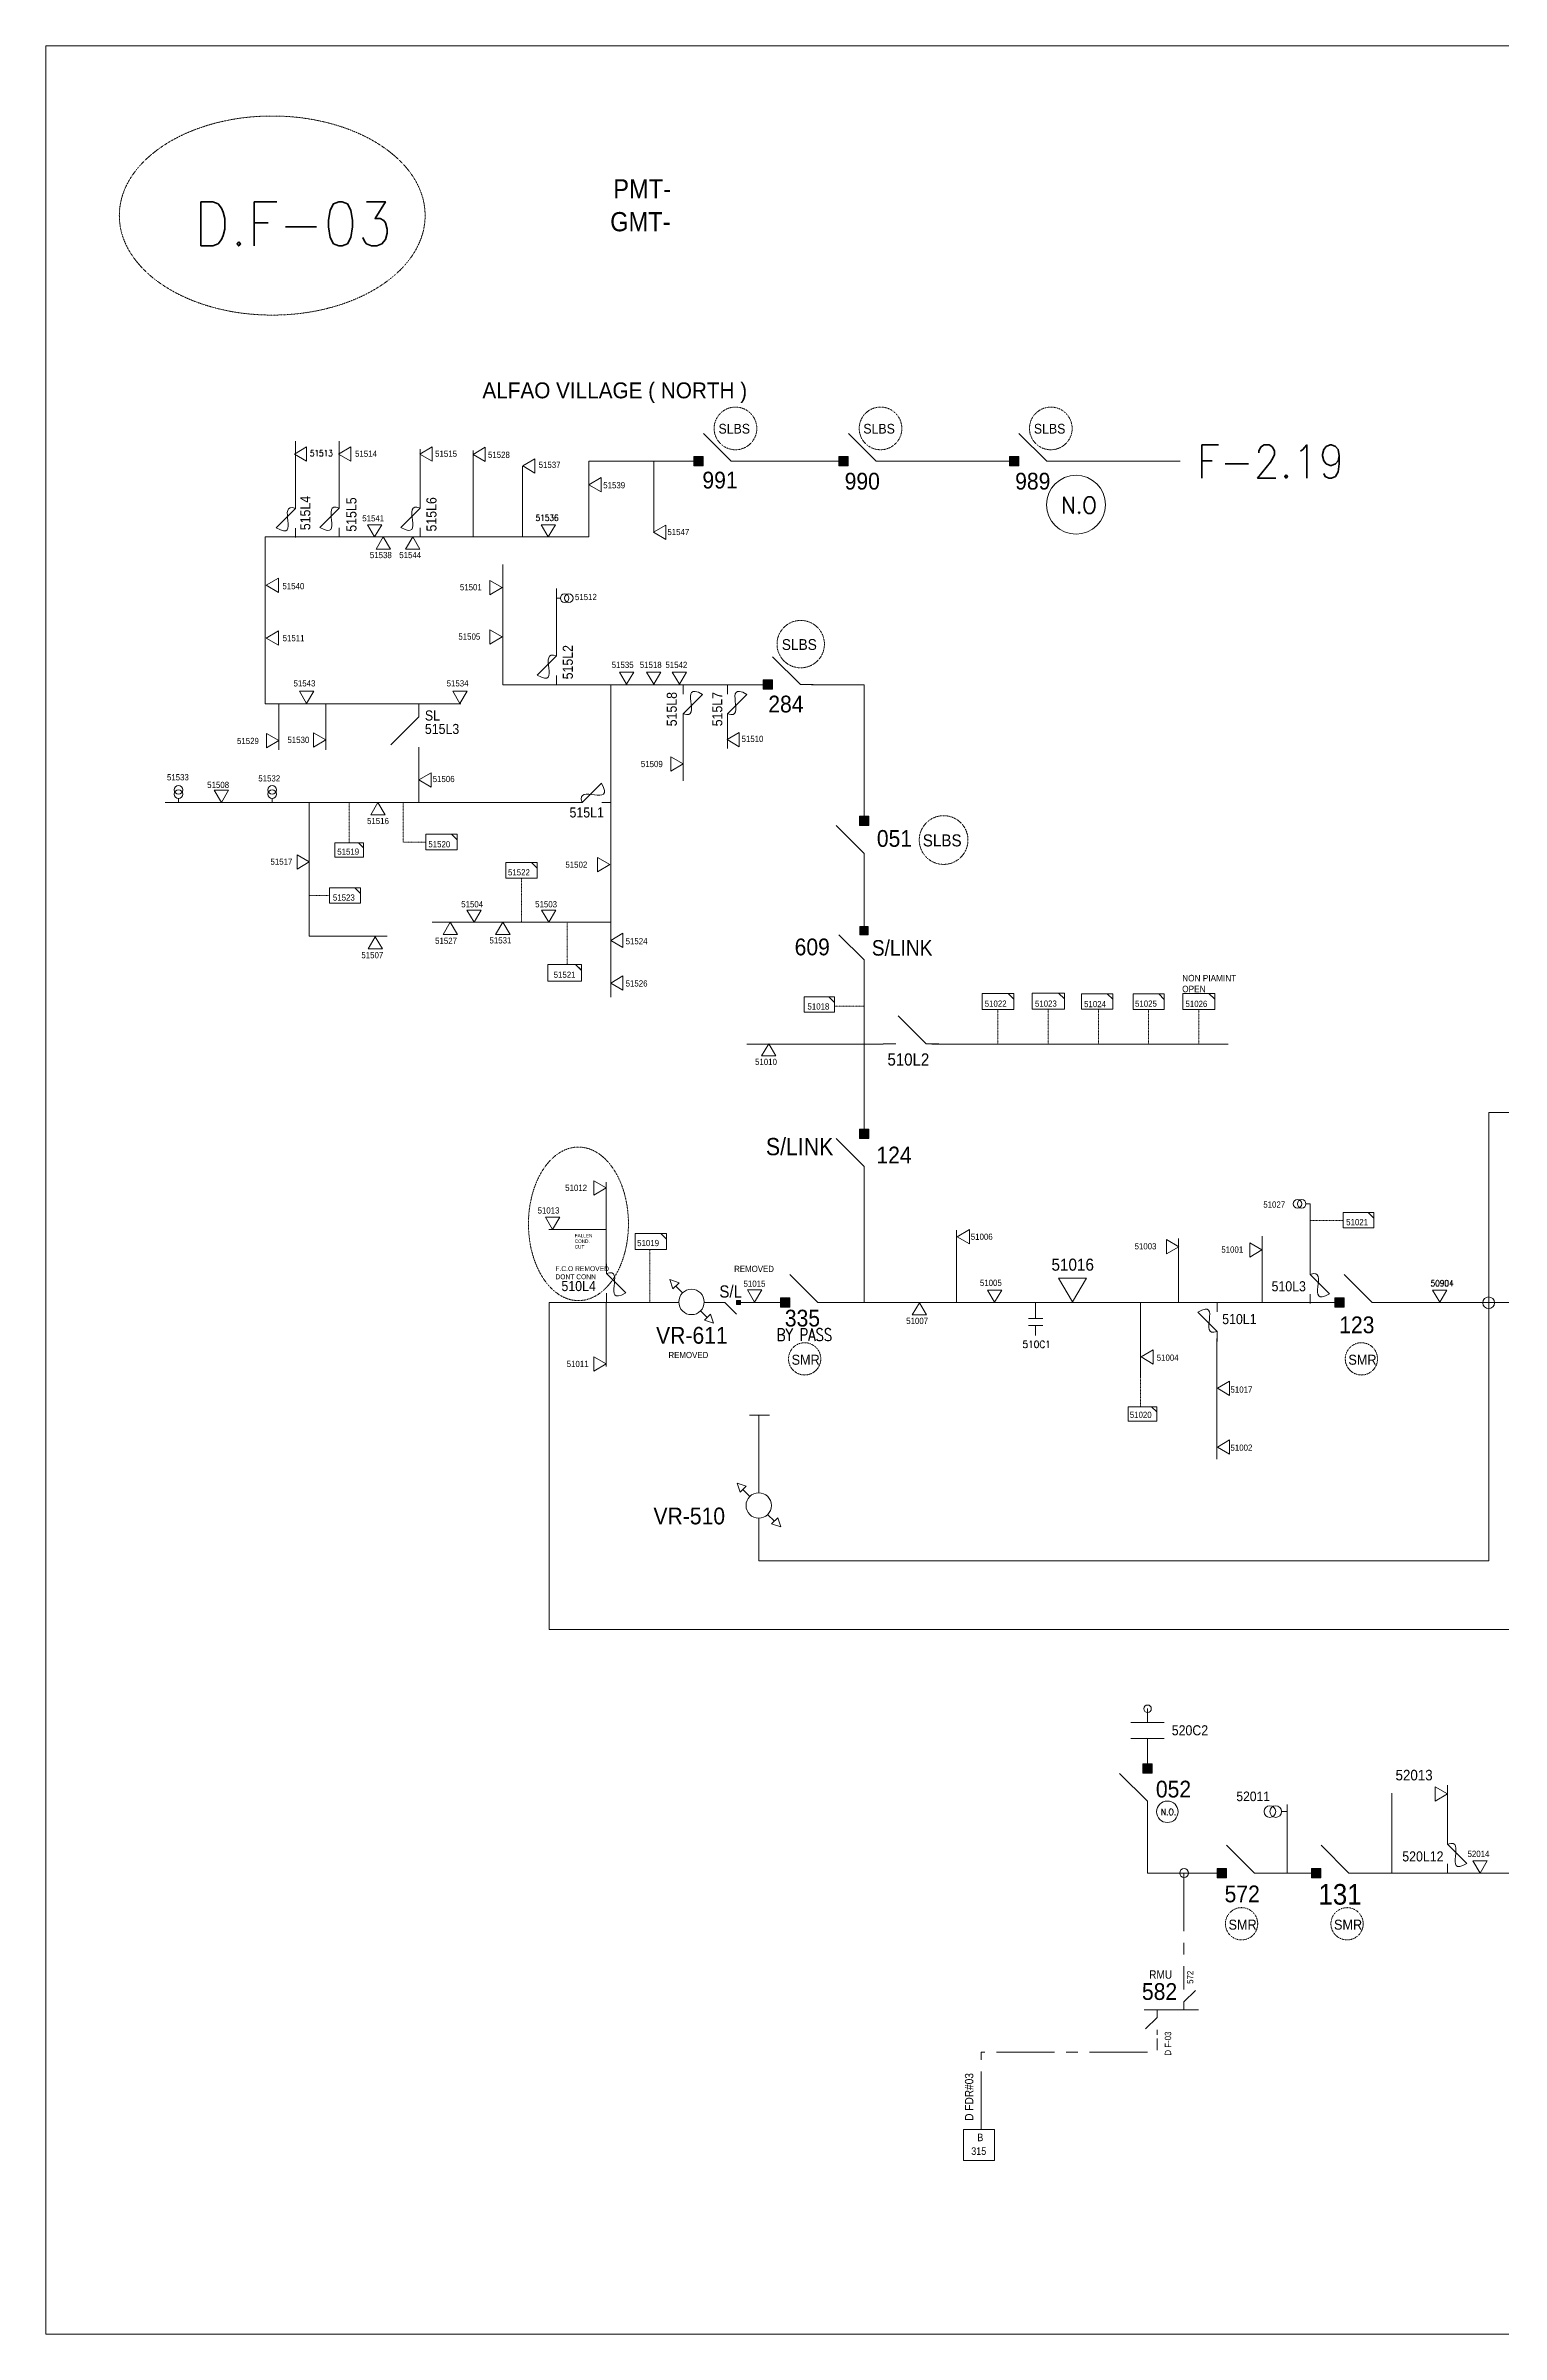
# Model space of a CAD drawing. Header units: metres. Extents: x 65984 to 144644, y -19036 to 23726.
# Drawn here: x 84398 to 85067, y 12868 to 13921 of the extents above; entities that cross this region are included whole.
import ezdxf
from ezdxf.enums import TextEntityAlignment as Align

# ---------------------------------------------------------------- set-up
doc = ezdxf.new("R2010")
doc.units = ezdxf.units.M
doc.header["$MEASUREMENT"] = 0
doc.linetypes.add('( Center )', pattern=[2, 1.25, -0.25, 0.25, -0.25])
doc.linetypes.add('DGN Style 3', pattern=[0.013877, 0, -0.013877])
doc.layers.get('0').update_dxf_attribs({"color": 95, "lineweight": 40})
for name, color, linetype, lineweight in [('ABS', 7, 'Continuous', 40), ('ABS NUMBER', 112, 'Continuous', 30), ('CAPACITOR', 5, 'Continuous', 40), ('D FDR  03', 112, 'Continuous', 40), ('d_eos', 111, 'Continuous', 40), ('d_eos no', 121, 'Continuous', 40), ('d_fco', 5, 'Continuous', 40), ('d_fco text', 95, 'Continuous', 40), ('d_oh branch', 94, 'Continuous', 40), ('d_switch', 95, 'Continuous', 40), ('d_tf', 1, 'Continuous', 40), ('d_tf no', 6, 'Continuous', 40), ('d_ug cable', 95, 'Continuous', 40), ('d_ug tf', 1, 'Continuous', 40), ('d_village name', 7, 'Continuous', 40), ('FDR  1  16', 234, 'Continuous', 40), ('FDR  2  03', 240, 'Continuous', 40), ('FDR  4  02', 126, 'Continuous', 40), ('fedr no', 95, 'Continuous', 40), ('GRID STATION  04', 7, 'Continuous', 40), ('Level 37', 7, 'Continuous', 0), ('O H MAIN FEEDER', 4, 'Continuous', 100), ('REGULATOR', 5, 'Continuous', 40), ('SW N O', 114, 'Continuous', 30)]:
    doc.layers.add(name, color=color, linetype=linetype, lineweight=lineweight)
doc.styles.add('NASKHF', font='naskhf.shx', dxfattribs={"height": 8})
doc.styles.add('Style-Arial', font='arial.ttf')
doc.styles.add('Style-ENGINEERING', font='ENGINEERING.shx')
doc.styles.add('Style-msdefault', font='msdefault.shx')
doc.styles.add('Style-STANDARD', font='STANDARD.shx')

# ---------------------------------------------------------------- blocks, each defined once
blk = doc.blocks.new('TFU_145')
at = {"layer": 'd_tf', "color": 5, "linetype": 'Continuous', "lineweight": 13, "ltscale": 0.000427151}
blk.add_line((0, 10), (0, 0), dxfattribs=at)
for centre in [(0, 30), (0, 20)]:
    blk.add_circle(centre, 10, dxfattribs=at)
blk = doc.blocks.new('ABS2_1_1')
at = {"color": 0, "linetype": 'ByBlock', "lineweight": -2, "ltscale": 500}
for q in [(-29900, 43500), (0, 0)]:
    blk.add_line((0, 13600), q, dxfattribs=at)
at = {"color": 0, "linetype": 'ByBlock', "lineweight": -2, "ltscale": 500, "flags": 128}
for points in [[(5000, 43600), (-5000, 43600), (-5000, 53600), (5000, 53600)], [(3791, 49653), (3791, 49653), (3791, 49653)]]:
    blk.add_lwpolyline(points, close=True, dxfattribs=at)
at = {"color": 0, "linetype": 'ByBlock', "lineweight": -2, "ltscale": 500}
for points in [[(5000, 43600), (-5000, 43600), (5000, 53600), (-5000, 53600)], [(3791, 49653), (3791, 49653), (3791, 49653)]]:
    blk.add_solid(points, dxfattribs=at)
blk = doc.blocks.new('*U893')
at = {"layer": 'SW N O', "color": 3, "lineweight": 13}
blk.add_circle((0, 0), 16.8, dxfattribs=at)
at = {"layer": 'SW N O', "color": 3, "lineweight": 13, "style": 'Style-STANDARD'}
blk.add_text('N.O.', height=9.6, dxfattribs=at).set_placement((1.7, -0.2), align=Align.MIDDLE_CENTER)
blk = doc.blocks.new('*U1087')
at = {"layer": 'd_fco', "color": 5, "linetype": 'Continuous', "lineweight": 13}
blk.add_line((-4.6, 4.2), (-10.1, 4.2), dxfattribs=at)
at = {"layer": 'd_fco', "color": 5, "linetype": 'Continuous', "lineweight": 13, "extrusion": (0, 0, -1), "flags": 128}
blk.add_lwpolyline([(-13, 4.2), (-7.1, 4.2), (4.4, -7.3)], dxfattribs=at)
at = {"layer": 'd_fco', "color": 5, "linetype": 'Continuous', "lineweight": 13}
blk.add_open_spline([(-4.4, -7.3), (-13, 7.7), (11.6, -7.7), (7.1, 4.2)], degree=3, dxfattribs=at)
blk = doc.blocks.new('*U1309')
at = {"layer": 'CAPACITOR', "color": 5, "linetype": 'Continuous', "lineweight": 13}
for p, q in [((0.1, 8.5), (0, 16.4)), ((-9.9, 8.2), (9.9, 8.2)), ((-9.9, -1.4), (9.9, -1.4)), ((0.1, -16.4), (0.1, -1.4))]:
    blk.add_line(p, q, dxfattribs=at)
blk = doc.blocks.new('*U1310')
at = {"layer": 'd_eos', "color": 2, "linetype": 'Continuous', "lineweight": 13, "ltscale": 0.638922}
for p, q in [((7.4, 12.1), (7.4, 14.9)), ((-16.2, 0), (16.2, 0)), ((-8.4, 0), (-8.4, -4.6)), ((7.4, 4.7), (14.4, 11.4)), ((7.4, 0), (7.4, 4.7)), ((-8.4, -4.6), (-15.4, -11.4)), ((-8.4, -12.1), (-8.4, -14.9))]:
    blk.add_line(p, q, dxfattribs=at)
blk = doc.blocks.new('TF_8')
at = {"color": 0, "linetype": 'ByBlock', "lineweight": -2}
blk.add_line((6.3, 4.95), (9.9, 1.35), dxfattribs=at)
blk.add_3dface([(-10.1, 4.95), (9.9, 4.95), (9.9, -5.05), (-10.1, -5.05)], dxfattribs=at)
blk = doc.blocks.new('*U1312')
at = {"layer": 'd_oh branch', "color": 5, "linetype": 'Continuous', "lineweight": 13}
for p, q in [((10, 0.9), (-10, 0.9)), ((0, 23), (0, 0.9)), ((10, -9.1), (-10, -9.1)), ((0, -9.1), (0, -23))]:
    blk.add_line(p, q, dxfattribs=at)
blk = doc.blocks.new('*U1313')
at = {"layer": 'ABS', "color": 7, "linetype": 'Continuous', "lineweight": 13, "ltscale": 0.246812}
for p, q in [((-8.3, 9.1), (-8.3, 16.6)), ((-8.3, 9.1), (8.3, -7.6)), ((-8.3, -16.6), (-8.3, -9))]:
    blk.add_line(p, q, dxfattribs=at)
blk = doc.blocks.new('TFU_146')
at = {"layer": 'd_tf', "color": 5, "linetype": 'Continuous', "lineweight": 13, "ltscale": 0.000427151}
blk.add_line((0, 10), (0, 0), dxfattribs=at)
for centre in [(0, 30), (0, 20)]:
    blk.add_circle(centre, 10, dxfattribs=at)
blk = doc.blocks.new('*U3025')
at = {"layer": 'REGULATOR', "color": 5, "linetype": 'Continuous', "lineweight": 13}
for p, q in [((24, 25.1), (13.4, 14.5)), ((-14.9, -13.7), (-25.5, -24.4))]:
    blk.add_line(p, q, dxfattribs=at)
at = {"layer": 'REGULATOR', "color": 5, "linetype": 'Continuous', "lineweight": 13, "flags": 128}
for points in [[(29.5, 20), (34.4, 34.3), (20.1, 29.6)], [(-29.6, -20), (-34.4, -34.3), (-20.1, -29.5)]]:
    blk.add_lwpolyline(points, close=True, dxfattribs=at)
at = {"layer": 'REGULATOR', "color": 5, "linetype": 'Continuous', "lineweight": 13}
blk.add_circle((-0.8, 0.4), 20, dxfattribs=at)
blk = doc.blocks.new('TRA1_1262')
at = {"layer": 'd_tf', "color": 5, "linetype": 'Continuous', "lineweight": 13, "ltscale": 0.000307549, "flags": 128}
blk.add_lwpolyline([(9.9, -16.9), (-0.1, 0.1), (-10.1, -16.9)], close=True, dxfattribs=at)
blk = doc.blocks.new('TRA1_1261')
at = {"layer": 'd_tf', "color": 5, "linetype": 'Continuous', "lineweight": 13, "ltscale": 0.000307549, "xscale": 1.000046566207833, "yscale": 1.000046566207833, "zscale": 1.000046566207833, "rotation": 180}
blk.add_blockref('TRA1_1262', (0, 0), dxfattribs=at)
blk = doc.blocks.new('TRA1_1264')
at = {"layer": 'd_tf', "color": 5, "linetype": 'Continuous', "lineweight": 13, "ltscale": 0.000427151, "flags": 128}
blk.add_lwpolyline([(9.9, -17.1), (-0.1, -0.1), (-10.1, -17.1)], close=True, dxfattribs=at)
blk = doc.blocks.new('TRA1_1263')
at = {"layer": 'd_tf', "color": 5, "linetype": 'Continuous', "lineweight": 13, "ltscale": 0.000427151, "xscale": 1.000046566207833, "yscale": 1.000046566207833, "zscale": 1.000046566207833, "rotation": 180}
blk.add_blockref('TRA1_1264', (0, 0), dxfattribs=at)
blk = doc.blocks.new('*U3162')
at = {"layer": 'd_ug tf', "color": 5, "linetype": 'Continuous', "lineweight": 13, "flags": 128}
blk.add_lwpolyline([(11.5, 1.7), (7.3, 5.7), (11.5, 5.7)], close=True, dxfattribs=at)
at = {"layer": 'd_ug tf', "color": 5, "linetype": 'Continuous', "lineweight": 13, "xscale": 1.147979204721027, "yscale": 1.147979204721027, "zscale": 0.7051863188979033, "rotation": 359.9999999999999}
blk.add_blockref('TF_8', (0.1, 0), dxfattribs=at)
blk = doc.blocks.new('TRA1_1372')
at = {"layer": 'd_tf', "color": 5, "linetype": 'Continuous', "lineweight": 0, "ltscale": 0.000460903, "flags": 128}
blk.add_lwpolyline([(9.9, -17), (-0.1, 0), (-10.1, -17)], close=True, dxfattribs=at)
blk = doc.blocks.new('TRA1_1371')
at = {"layer": 'd_tf', "color": 5, "linetype": 'Continuous', "lineweight": 0, "ltscale": 0.000460903, "xscale": 1.000046566207833, "yscale": 1.000046566207833, "zscale": 1.000046566207833, "rotation": 180}
blk.add_blockref('TRA1_1372', (0, 0), dxfattribs=at)
blk = doc.blocks.new('*U4342')
at = {"layer": 'SW N O', "color": 80, "lineweight": 13}
blk.add_circle((0, 0), 16.8, dxfattribs=at)
at = {"layer": 'SW N O', "color": 80, "lineweight": 13, "style": 'Style-STANDARD'}
blk.add_text('N.O', height=9.6, dxfattribs=at).set_placement((1.7, -0.2), align=Align.MIDDLE_CENTER)

msp = doc.modelspace()

# ---------------------------------------------------------------- linework, layer by layer
at = {"layer": 'd_oh branch', "color": 5, "linetype": 'Continuous', "lineweight": 13}
for p, q in [((84512.8, 13709.9), (84512.8, 13738.7)), ((84532.9, 13709.9), (84532.9, 13738.7)), ((84570.1, 13709.9), (84570.1, 13735.1)), ((84594.5, 13694.7), (84594.5, 13734.5)), ((84617.2, 13694.7), (84617.2, 13727.3)), ((84647.7, 13716.5), (84647.6, 13729.5)), ((84677.5, 13696.6), (84677.5, 13729.2)), ((84647.7, 13694.7), (84647.7, 13716.5)), ((84498.9, 13694.7), (84631.7, 13694.7)), ((84631.7, 13694.7), (84647.7, 13694.7)), ((84632.8, 13642), (84632.8, 13671)), ((84505.1, 13617.9), (84505.1, 13596.8)), ((84526.7, 13617.9), (84526.7, 13596.8)), ((84691.1, 13611.1), (84691.1, 13582.6)), ((84711.4, 13611.1), (84711.4, 13597.4)), ((84640.1, 13572.5), (84452.8, 13572.5)), ((84720.3, 13461.5), (84783, 13461.5)), ((84805.4, 13461.5), (84941.7, 13461.5)), ((84655.7, 13358.2), (84655.7, 13398)), ((84979.4, 13357.7), (84979.4, 13388)), ((84655.6, 13376.2), (84629.3, 13376.2)), ((84816.8, 13342.6), (84816.8, 13375.9)), ((84918.8, 13342.6), (84918.8, 13372)), ((84957.2, 13342.6), (84957.2, 13373.1)), ((84655.7, 13313.2), (84655.7, 13342.6)), ((84901.4, 13342.6), (84901.4, 13308.5)), ((84936.5, 13326), (84936.5, 13270.6)), ((85016.9, 13080.2), (85016.9, 13117)), ((85042.5, 13095.1), (85042.5, 13120.6)), ((84968.8, 13080.2), (84968.8, 13111.8))]:
    msp.add_line(p, q, dxfattribs=at)
at = {"layer": 'd_oh branch', "color": 94, "linetype": 'Continuous', "lineweight": 13}
for p, q in [((84719, 13729.5), (84762.7, 13729.5)), ((84785.7, 13729.5), (84841.1, 13729.5)), ((84864.1, 13729.5), (84919.5, 13729.5))]:
    msp.add_line(p, q, dxfattribs=at)
at = {"layer": 'd_oh branch', "color": 5, "linetype": 'Continuous', "lineweight": 13, "flags": 128}
for points in [[(84695.9, 13729.5), (84647.6, 13729.5)], [(84498.9, 13617.9), (84498.9, 13694.7)], [(84730.2, 13626.7), (84608.2, 13626.7), (84608.2, 13682)], [(84657.8, 13626.7), (84657.8, 13483.1)], [(84588.8, 13617.9), (84498.9, 13617.9)], [(84569.5, 13572.5), (84569.5, 13592.8)], [(84519.1, 13572.5), (84519.1, 13511.1), (84555, 13511.1)], [(84657.8, 13517.5), (84575.7, 13517.5)]]:
    msp.add_lwpolyline(points, dxfattribs=at)
at = {"layer": 'd_tf', "color": 5, "linetype": 'Continuous', "lineweight": 13, "ltscale": 0.000427151, "flags": 128}
for points in [[(84650, 13392), (84650, 13398.5), (84655.7, 13395.3)], [(84627.7, 13381.9), (84634.3, 13381.9), (84631, 13376.2)], [(84720.6, 13348.4), (84727.2, 13348.4), (84723.9, 13342.7)], [(84650, 13311.1), (84650, 13317.7), (84655.7, 13314.4)], [(85036.8, 13119.9), (85036.8, 13113.3), (85042.5, 13116.6)], [(85054.2, 13085.9), (85060.8, 13085.9), (85057.5, 13080.2)]]:
    msp.add_lwpolyline(points, close=True, dxfattribs=at)
at = {"layer": 'd_ug cable', "color": 5, "linetype": 'DGN Style 3', "lineweight": 13}
for p, q in [((84537.5, 13572.5), (84537.5, 13554.1)), ((84616.7, 13517.5), (84616.7, 13537.8)), ((84528.4, 13529.8), (84519.1, 13529.8)), ((84637.7, 13517.5), (84637.7, 13498.1)), ((84773.9, 13478.9), (84760.5, 13478.9)), ((84835.8, 13477.4), (84835.8, 13461.7)), ((84858.9, 13477.4), (84858.9, 13461.7)), ((84882, 13477.4), (84882, 13461.7)), ((84905, 13477.4), (84905, 13461.7)), ((84928.1, 13477.4), (84928.1, 13461.7)), ((84994.4, 13380.4), (84979.4, 13380.4)), ((84675.7, 13342.6), (84675.7, 13367)), ((84901.4, 13308.5), (84901.4, 13294.7))]:
    msp.add_line(p, q, dxfattribs=at)
at = {"layer": 'd_ug cable', "color": 5, "linetype": 'DGN Style 3', "lineweight": 13, "flags": 128}
msp.add_lwpolyline([(84562.3, 13572.5), (84562.3, 13554.4), (84572.8, 13554.4)], dxfattribs=at)
at = {"layer": 'd_ug cable', "color": 2, "linetype": 'DGN Style 3', "lineweight": 13}
for centre, radius in [((84715.1, 13744.6), 9.81), ((84781.8, 13744.6), 9.81), ((84860.1, 13744.6), 9.81), ((84745.1, 13645.4), 10.9), ((84810.8, 13555.3), 11.2), ((84746.9, 13316.7), 7.42), ((85002.9, 13316.7), 7.42), ((84947.8, 13056.9), 7.42), ((84996.3, 13056.9), 7.42)]:
    msp.add_circle(centre, radius, dxfattribs=at)
at = {"layer": 'FDR  1  16', "color": 5, "linetype": '( Center )', "lineweight": 13, "ltscale": 21.357537}
msp.add_line((84921.3, 13080.2), (84921.3, 13028.4), dxfattribs=at)
at = {"layer": 'FDR  1  16', "color": 5, "linetype": '( Center )', "lineweight": 13, "ltscale": 21.357537, "flags": 128}
msp.add_lwpolyline([(84828, 12962.3), (84828, 12997.9), (84909, 12997.9), (84909, 13006.2)], dxfattribs=at)
at = {"layer": 'FDR  2  03', "color": 5, "linetype": 'Continuous', "lineweight": 13}
msp.add_line((84735.8, 13342.6), (84715.8, 13342.6), dxfattribs=at)
at = {"layer": 'FDR  4  02', "color": 5, "linetype": 'Continuous', "lineweight": 13}
msp.add_line((84774.2, 13571.2), (84774.2, 13585.5), dxfattribs=at)
at = {"layer": 'FDR  4  02', "color": 5, "linetype": 'Continuous', "lineweight": 13, "flags": 128}
msp.add_lwpolyline([(84774.2, 13626.7), (84755.9, 13626.7)], dxfattribs=at)
at = {"layer": 'fedr no', "color": 82, "linetype": 'DGN Style 3', "lineweight": 13, "true_color": 0x1dc70e}
msp.add_ellipse((84502.1, 13842.5), major_axis=(70.3, 0), ratio=0.651175, dxfattribs=at)
at = {"layer": 'fedr no', "color": 2, "linetype": 'DGN Style 3', "lineweight": 13}
msp.add_ellipse((84642.9, 13378.8), major_axis=(0, -35.3), ratio=0.651175, dxfattribs=at)
at = {"layer": 'GRID STATION  04', "color": 5, "linetype": 'Continuous', "lineweight": 13, "ltscale": 0.589468, "flags": 128}
msp.add_lwpolyline([(84820, 12948.1), (84820, 12962.3), (84834.2, 12962.3), (84834.2, 12948.1)], close=True, dxfattribs=at)
at = {"layer": 'O H MAIN FEEDER', "color": 5, "lineweight": 13, "ltscale": 0.498725}
for p, q in [((84774.2, 13566.6), (84774.2, 13626.7)), ((84774.2, 13511.7), (84774.2, 13545.4)), ((84774.2, 13420.6), (84774.2, 13499.8)), ((84774.2, 13342.6), (84774.2, 13399.9)), ((84689, 13342.6), (84629.5, 13342.6)), ((84709.8, 13342.6), (84700.8, 13342.6)), ((84992.6, 13342.6), (84756.2, 13342.6)), ((84725.8, 13290.8), (84725.8, 13255.1)), ((84904.5, 13080.2), (84904.5, 13109.3)), ((84936.2, 13080.2), (84904.5, 13080.2)), ((84980, 13080.2), (84959.4, 13080.2)), ((85101.1, 13080.2), (85002.1, 13080.2))]:
    msp.add_line(p, q, dxfattribs=at)
at = {"layer": 'O H MAIN FEEDER', "color": 5, "lineweight": 13, "ltscale": 0.427151}
msp.add_line((84730.7, 13290.8), (84721.6, 13290.8), dxfattribs=at)
at = {"layer": 'O H MAIN FEEDER', "color": 140, "lineweight": 13, "ltscale": 0.498271, "flags": 128}
msp.add_lwpolyline([(84398, 13920.6), (85815.8, 13920.6), (85815.8, 12868.1), (84398, 12868.1)], close=True, dxfattribs=at)
at = {"layer": 'O H MAIN FEEDER', "color": 5, "lineweight": 13, "ltscale": 0.498725, "flags": 128}
for points in [[(84774.2, 13626.7), (84750, 13626.7)], [(85345.5, 13080.2), (85345.5, 13192.3), (84629.5, 13192.3), (84629.5, 13342.6)]]:
    msp.add_lwpolyline(points, dxfattribs=at)
at = {"layer": 'O H MAIN FEEDER', "color": 5, "lineweight": 13, "ltscale": 30.027308, "flags": 128}
for points in [[(84725.8, 13243.4), (84725.8, 13223.8), (85061.5, 13223.8), (85061.5, 13430), (85123.3, 13430)], [(85110.3, 13342.6), (85013.7, 13342.6)]]:
    msp.add_lwpolyline(points, dxfattribs=at)
at = {"layer": 'O H MAIN FEEDER', "color": 5, "lineweight": 13, "ltscale": 0.498725}
for centre, radius in [((85061.4, 13342.5), 2.68), ((84921.4, 13080.2), 2.06)]:
    msp.add_circle(centre, radius, dxfattribs=at)
at = {"layer": 'O H MAIN FEEDER', "lineweight": 13, "ltscale": 0.498725}
msp.add_circle((84904.6, 13155.8), 1.71, dxfattribs=at)

# ---------------------------------------------------------------- block references
at = {"layer": 'ABS', "color": 2, "linetype": 'Continuous', "lineweight": 13, "ltscale": 0.830227, "xscale": 0.0004291995683942346, "zscale": 0.0005520502914677097}
for p, yscale, rotation in [((84719, 13729.5), -0.0004291995683942348, 270.0000000000002), ((84785.7, 13729.5), -0.0004291995683942348, 270.0000000000002), ((84864.1, 13729.5), -0.0004291995683942348, 270.0000000000002), ((84750.8, 13626.8), -0.0004291995683942348, 270.0000000000002), ((84774.2, 13543.3), 0.0004291995683942346, 359.9999999999997), ((85013.7, 13342.6), -0.0004291995683942348, 270.0000000000002), ((84959.6, 13080.2), -0.0004291995683942348, 270.0000000000002), ((85003, 13080.2), -0.0004291995683942348, 270.0000000000002)]:
    msp.add_blockref('ABS2_1_1', p, dxfattribs=dict(at, yscale=yscale, rotation=rotation))
at = {"layer": 'ABS', "color": 7, "linetype": 'Continuous', "lineweight": 13, "ltscale": 0.246812, "extrusion": (0, 0, -1), "xscale": 0.7722928242681157, "yscale": 0.7722928242681157, "zscale": 0.7722928242681157}
msp.add_blockref('*U1313', (-84563.1, 13604.9), dxfattribs=at)
at = {"layer": 'ABS', "color": 7, "linetype": 'Continuous', "lineweight": 13, "ltscale": 0.747205, "xscale": 0.0003862796115548111, "yscale": 0.0003862796115548111, "zscale": 0.0004968452623209387, "rotation": 359.9999999999997}
msp.add_blockref('ABS2_1_1', (84774.2, 13494.9), dxfattribs=at)
at = {"layer": 'ABS', "color": 7, "linetype": 'Continuous', "lineweight": 13, "ltscale": 0.246812, "extrusion": (0, 0, -1), "xscale": 0.7722928242681157, "yscale": 0.7722928242681157, "zscale": 0.7722928242681157, "rotation": 89.99999999999999}
msp.add_blockref('*U1313', (-84795.8, 13468), dxfattribs=at)
at = {"layer": 'ABS', "color": 7, "linetype": 'Continuous', "lineweight": 13, "ltscale": 0.830227, "xscale": 0.0004291995683942346, "zscale": 0.0005520502914677097}
for p, yscale, rotation in [((84774.2, 13399.3), 0.0004291995683942346, 359.9999999999997), ((84758.8, 13342.6), -0.0004291995683942348, 270.0000000000002), ((84904.5, 13107.4), 0.0004291995683942346, 359.9999999999997)]:
    msp.add_blockref('ABS2_1_1', p, dxfattribs=dict(at, yscale=yscale, rotation=rotation))
at = {"layer": 'ABS', "color": 7, "linetype": 'Continuous', "lineweight": 13, "ltscale": 0.346296, "extrusion": (-2.70253e-16, 1.87511e-17, -1), "xscale": 0.0001790232313510132, "yscale": 0.0001790232313510132, "zscale": 0.0002302654390277473, "rotation": 89.99999999999979}
msp.add_blockref('ABS2_1_1', (-84707.8, 13342.6), dxfattribs=at)
at = {"layer": 'CAPACITOR', "color": 5, "linetype": 'Continuous', "lineweight": 13, "xscale": 0.7722928242681157, "yscale": 0.7722928242681157, "zscale": 0.7722928242681157}
msp.add_blockref('*U1309', (84904.5, 13143.2), dxfattribs=at)
at = {"layer": 'd_eos', "color": 2, "linetype": 'Continuous', "lineweight": 13, "ltscale": 0.638922, "xscale": 0.7722928242681157, "yscale": 0.7722928242681157, "zscale": 0.7722928242681157}
msp.add_blockref('*U1310', (84915.5, 13017.4), dxfattribs=at)
at = {"layer": 'd_fco', "color": 5, "linetype": 'Continuous', "lineweight": 13, "extrusion": (0, 0, -1), "xscale": 0.7722928242681157, "yscale": 0.7722928242681157, "zscale": 0.7722928242681157}
for p, rotation in [((-84509.6, 13702.3), 90.00000000060001), ((-84529.7, 13702.5), 90.00000000060001), ((-84566.9, 13702.5), 90.00000000060001), ((-84629.6, 13634.5), 90.00000000060001), ((-84694.3, 13618.9), 270.0000000006), ((-84714.7, 13618.9), 270.0000000006)]:
    msp.add_blockref('*U1087', p, dxfattribs=dict(at, rotation=rotation))
at = {"layer": 'd_fco', "color": 5, "linetype": 'Continuous', "lineweight": 13, "xscale": 0.7722928242681157, "yscale": 0.7722928242681157, "zscale": 0.7722928242681157}
for p, rotation in [((84650.1, 13575.8), 180.0000000005999), ((84659, 13350.4), 90.00000000060005), ((84982.6, 13350), 90.00000000060005), ((84933.3, 13334.8), 270.0000000006), ((85045.8, 13088), 90.00000000060005)]:
    msp.add_blockref('*U1087', p, dxfattribs=dict(at, rotation=rotation))
at = {"layer": 'd_oh branch', "color": 5, "linetype": 'Continuous', "lineweight": 13, "xscale": 0.3295854362072661, "yscale": 0.3295854362072661, "zscale": 0.3295854362072661}
msp.add_blockref('*U1312', (84853.1, 13335), dxfattribs=at)
at = {"layer": 'd_tf', "color": 5, "linetype": 'Continuous', "lineweight": 13, "ltscale": 0.000307549, "xscale": 0.3295854362072661, "yscale": 0.3295854362072661, "zscale": 0.3295854362072661}
for p, rotation in [((84512.3, 13732.8), 270), ((84532.6, 13732.8), 270), ((84570, 13732.8), 270), ((84594.5, 13732.7), 270), ((84617.3, 13727.4), 270), ((84647.7, 13718.7), 270), ((84677.5, 13696.9), 270), ((84499.4, 13672.5), 270), ((84607.8, 13671.4), 89.99999999999999), ((84499.4, 13648.2), 270), ((84607.8, 13648.7), 89.99999999999999), ((84505.1, 13601), 89.99999999999999), ((84526.7, 13601.3), 89.99999999999999), ((84711.3, 13601.5), 270), ((84691, 13590.3), 89.99999999999999), ((84569.6, 13583), 270), ((84519.1, 13545.2), 89.99999999999999), ((84657.3, 13544), 89.99999999999999), ((84549.5, 13510.8), 180), ((84730.4, 13461.6), 180), ((84817.1, 13372.9), 270), ((84918.9, 13368.2), 89.99999999999999), ((84957.1, 13366.8), 89.99999999999999), ((84799.7, 13342.5), 180), ((84901.6, 13317.6), 270), ((84936.7, 13303.2), 270), ((84936.7, 13276.2), 270)]:
    msp.add_blockref('TRA1_1261', p, dxfattribs=dict(at, rotation=rotation))
for p in [(84549.1, 13694.7), (84629, 13694.7), (84665, 13627), (84677.5, 13627), (84689.3, 13627), (84517.9, 13618.2), (84588.4, 13618.2), (84478.7, 13572.6), (84594.9, 13517.5), (84629.2, 13517.5), (84834.2, 13342.8)]:
    msp.add_blockref('TRA1_1261', p, dxfattribs=at)
at = {"layer": 'd_tf', "color": 5, "linetype": 'Continuous', "lineweight": 13, "ltscale": 0.000307549, "extrusion": (0, 0, -1), "xscale": 0.3295854362072661, "yscale": 0.3295854362072661, "zscale": 0.3295854362072661}
for p, rotation in [((-84553.1, 13694.7), 180), ((-84566.7, 13694.7), 180), ((-84550.7, 13572.5), 180), ((-84583.9, 13517.5), 180), ((-84608.1, 13517.5), 180), ((-84657.8, 13509.1), 89.99999999999999), ((-84657.8, 13489.5), 89.99999999999999)]:
    msp.add_blockref('TRA1_1261', p, dxfattribs=dict(at, rotation=rotation))
at = {"layer": 'd_tf', "color": 5, "linetype": 'Continuous', "lineweight": 13, "ltscale": 0.000427151}
for name, p, xscale, yscale, zscale, rotation in [('TFU_146', (84632.6, 13666.5), 0.1977512617243594, 0.1977512617243594, 0.1977512617243594, 269.9999999999999), ('TFU_146', (84459, 13572.5), 0.1977512617243594, 0.1977512617243594, 0.1977512617243594, 359.9999999999999), ('TFU_146', (84502.1, 13572.5), 0.1977512617243594, 0.1977512617243594, 0.1977512617243594, 359.9999999999999), ('TFU_146', (84979.4, 13388), 0.1977512617243594, 0.1977512617243594, 0.1977512617243594, 89.9999999999999), ('TFU_145', (84968.8, 13108.5), 0.2659728306645197, 0.2659728306645197, 0.2659728306645197, 90.0001871742919)]:
    msp.add_blockref(name, p, dxfattribs=dict(at, xscale=xscale, yscale=yscale, zscale=zscale, rotation=rotation))
at = {"layer": 'd_tf', "color": 5, "linetype": 'Continuous', "lineweight": 0, "ltscale": 0.000460903, "xscale": 0.6401433999848569, "yscale": 0.6401433999848569, "zscale": 0.6401433999848569}
msp.add_blockref('TRA1_1371', (84870, 13343), dxfattribs=at)
at = {"layer": 'd_tf', "color": 5, "linetype": 'Continuous', "lineweight": 13, "ltscale": 0.000427151, "xscale": 0.3295854362072661, "yscale": 0.3295854362072661, "zscale": 0.3295854362072661}
msp.add_blockref('TRA1_1263', (85038.9, 13342.7), dxfattribs=at)
at = {"layer": 'd_ug tf', "color": 5, "linetype": 'Continuous', "lineweight": 13}
for name, p, xscale, yscale, zscale in [('TF_8', (84580, 13554.4), 0.7181222810586895, 0.7181222810586895, 0.6401433999848569), ('TF_8', (84537.6, 13550.8), 0.6591708724145322, 0.6591708724145322, 0.6401433999848569), ('TF_8', (84616.8, 13541.4), 0.7263012115023981, 0.7263012115023981, 0.6401433999848569), ('TF_8', (84535.6, 13529.8), 0.7086853452210157, 0.7086853452210157, 0.6401433999848569), ('*U3162', (84636.6, 13494.3), 0.6730500150618814, 0.6730500150618814, 0.6730500150618814), ('TF_8', (84753.7, 13479.7), 0.6944429614388468, 0.6944429614388468, 0.6401433999848569), ('TF_8', (84835.9, 13481.1), 0.7292214890277045, 0.7292214890277045, 0.6401433999848569), ('TF_8', (84859, 13481.2), 0.739854962622006, 0.739854962622006, 0.6401433999848569), ('TF_8', (84881.5, 13481.1), 0.715466163968526, 0.715466163968526, 0.6401433999848569), ('TF_8', (84905.2, 13481), 0.713638868656914, 0.713638868656914, 0.6401433999848569), ('TF_8', (84928.2, 13481.1), 0.7334780749010632, 0.7334780749010632, 0.6401433999848569), ('TF_8', (85001.6, 13380.5), 0.7056244346952217, 0.7056244346952217, 0.6401433999848569), ('TF_8', (84676.3, 13370.7), 0.7231726267283004, 0.7231726267283004, 0.4746256625556665), ('TF_8', (84902.3, 13291.4), 0.6591708724145322, 0.6591708724145322, 0.6401433999848569)]:
    msp.add_blockref(name, p, dxfattribs=dict(at, xscale=xscale, yscale=yscale, zscale=zscale))
at = {"layer": 'REGULATOR', "color": 5, "linetype": 'Continuous', "lineweight": 13, "xscale": 0.2919607475079442, "yscale": 0.2919607475079442, "zscale": 0.2919607475079442, "rotation": 90.00000000000001}
for p in [(84695, 13343.1), (84725.9, 13249.5)]:
    msp.add_blockref('*U3025', p, dxfattribs=at)
at = {"layer": 'SW N O', "color": 80, "lineweight": 13, "xscale": 0.8058636583762605, "yscale": 0.8058636583762605, "zscale": 0.8058636583762605}
msp.add_blockref('*U4342', (84871.7, 13709.5), dxfattribs=at)
at = {"layer": 'SW N O', "color": 3, "lineweight": 13, "xscale": 0.2942614375714783, "yscale": 0.2942614375714783, "zscale": 0.2942614375714783}
msp.add_blockref('*U893', (84913.7, 13108.4), dxfattribs=at)

# ---------------------------------------------------------------- texts
at = {"layer": 'ABS NUMBER', "color": 2, "lineweight": 13, "style": 'Style-Arial', "width": 0.9}
for s, height, p in [('991', 7.72, (84699.9, 13724.7)), ('990', 7.72, (84765.3, 13724.2)), ('989', 7.72, (84843.7, 13724.2)), ('284', 7.72, (84730.2, 13621.7)), ('051', 7.72, (84780.1, 13559.9)), ('123', 7.72, (84992.7, 13336.2)), ('572', 7.72, (84940, 13074.5)), ('131', 9.5, (84983.1, 13075.2))]:
    msp.add_text(s, height=height, dxfattribs=at).set_placement(p, align=Align.TOP_LEFT)
at = {"layer": 'ABS NUMBER', "color": 7, "lineweight": 13, "style": 'Style-Arial', "width": 0.9}
for s, p in [('609', (84742.3, 13510)), ('124', (84779.9, 13414.3)), ('335', (84737.8, 13339.3)), ('VR-611', (84678.6, 13331.4)), ('VR-510', (84677.4, 13248.3)), ('052', (84908.4, 13122.7))]:
    msp.add_text(s, height=7.72, dxfattribs=at).set_placement(p, align=Align.TOP_LEFT)
at = {"layer": 'ABS NUMBER', "color": 1, "lineweight": 13, "attachment_point": 1, "style": 'NASKHF'}
for s, insert, char_height in [('\\fArial|b0|i0|c178178|p39;\\H1x;\\W0.9;FALLEN \\PCOND.\\PCUT', (84641.2, 13374.2), 1.559), ('\\fArial|b0|i0|c178178|p39;\\H1x;\\W0.9;F.C.O REMOVED\\PDONT CONN ', (84632.3, 13359.3), 2.241)]:
    msp.add_mtext(s, dxfattribs=dict(at, insert=insert, char_height=char_height))
at = {"layer": 'D FDR  03', "color": 5, "linetype": 'Continuous', "lineweight": 13, "style": 'Style-STANDARD'}
msp.add_text('510C1', height=3.3, dxfattribs=at).set_placement((84853.6, 13323.4), align=Align.MIDDLE_CENTER)
at = {"layer": 'd_eos no', "color": 7, "linetype": 'Continuous', "lineweight": 13, "style": 'Style-Arial', "width": 0.88}
for s, p in [('PMT-', (84658.9, 13859.2)), ('GMT-', (84657.5, 13844.1))]:
    msp.add_text(s, height=8.84, dxfattribs=at).set_placement(p, align=Align.TOP_LEFT)
at = {"layer": 'd_eos no', "color": 2, "linetype": 'Continuous', "lineweight": 13, "ltscale": 0.9, "style": 'Style-Arial', "width": 0.88}
msp.add_text('S/LINK', height=7.16, dxfattribs=at).set_placement((84777.8, 13509.3), align=Align.TOP_LEFT)
at = {"layer": 'd_eos no', "color": 2, "linetype": 'Continuous', "lineweight": 13, "style": 'Style-Arial'}
for s, height, width, p in [('S/LINK', 7.96, 0.88, (84729.1, 13418.3)), ('582', 7.72, 0.9, (84902, 13029.6))]:
    msp.add_text(s, height=height, dxfattribs=dict(at, width=width)).set_placement(p, align=Align.TOP_LEFT)
at = {"layer": 'd_eos no', "color": 7, "linetype": 'Continuous', "lineweight": 13, "ltscale": 0.804806, "style": 'Style-Arial', "width": 0.88}
msp.add_text('S/L', height=5.63, dxfattribs=at).set_placement((84707.7, 13350.5), align=Align.TOP_LEFT)
at = {"layer": 'd_fco text', "color": 5, "linetype": 'Continuous', "lineweight": 13, "style": 'Style-msdefault', "width": 0.916667}
for s, p in [('515L4', (84515, 13697.8)), ('515L5', (84536.2, 13697.1)), ('515L6', (84573, 13697.2)), ('515L2', (84635.7, 13629.2)), ('515L8', (84683.5, 13607.6)), ('515L7', (84704.4, 13607.6))]:
    msp.add_text(s, height=4.63, rotation=90, dxfattribs=at).set_placement(p, align=Align.TOP_LEFT)
at = {"layer": 'd_fco text', "color": 7, "linetype": 'Continuous', "lineweight": 13, "style": 'Style-msdefault', "width": 0.916667}
for s, p in [('SL', (84572.3, 13614.9)), ('515L3', (84572.3, 13608.7))]:
    msp.add_text(s, height=4.63, dxfattribs=at).set_placement(p, align=Align.TOP_LEFT)
at = {"layer": 'd_fco text', "color": 5, "linetype": 'Continuous', "lineweight": 13, "style": 'Style-msdefault', "width": 0.916667}
for s, p in [('515L1', (84638.8, 13570.3)), ('515L1', (84638.8, 13570.3)), ('510L4', (84635.1, 13352.5)), ('510L3', (84961.6, 13352.4)), ('510L1', (84938.9, 13337.3)), ('520L12', (85021.7, 13090.2))]:
    msp.add_text(s, height=4.63, dxfattribs=at).set_placement(p, align=Align.TOP_LEFT)
at = {"layer": 'd_fco text', "color": 7, "linetype": 'Continuous', "lineweight": 13, "ltscale": 1.142613, "style": 'Style-msdefault', "width": 0.916667}
msp.add_text('510L2', height=5.63, dxfattribs=at).set_placement((84785, 13457.2), align=Align.TOP_LEFT)
at = {"layer": 'd_fco text', "color": 121, "linetype": 'Continuous', "lineweight": 13, "style": 'Style-msdefault', "width": 0.916667}
msp.add_text('520C2', height=4.63, dxfattribs=at).set_placement((84915.7, 13148.2), align=Align.TOP_LEFT)
at = {"layer": 'd_switch', "color": 7, "linetype": 'Continuous', "lineweight": 13, "style": 'Style-ENGINEERING', "width": 0.921053}
for s, p in [('572', (84922.7, 13029.3)), ('D F-03', (84912.5, 12996.3))]:
    msp.add_text(s, height=2.93, rotation=90, dxfattribs=at).set_placement(p, align=Align.TOP_LEFT)
at = {"layer": 'd_tf no', "color": 1, "linetype": 'Continuous', "lineweight": 40, "style": 'Style-msdefault', "width": 0.945946}
for height, p in [(4.48, (84707.3, 13746.7)), (4.48, (84773.9, 13746.7)), (4.48, (84852.3, 13746.7)), (4.98, (84736.4, 13647.7)), (5.53, (84801.2, 13557.9))]:
    msp.add_text('SLBS', height=height, dxfattribs=at).set_placement(p, align=Align.TOP_LEFT)
at = {"layer": 'd_tf no', "color": 5, "linetype": 'Continuous', "lineweight": 13, "style": 'Style-STANDARD', "width": 0.945946}
for s, p in [('51513', (84524.7, 13733.2)), ('51536', (84628.5, 13703.5)), ('50904', (85040, 13351.5))]:
    msp.add_text(s, height=2.86, dxfattribs=at).set_placement(p, align=Align.MIDDLE_CENTER)
at = {"layer": 'd_tf no', "color": 5, "linetype": 'Continuous', "lineweight": 13, "style": 'Style-msdefault', "width": 0.945946}
for s, p in [('51514', (84540.2, 13734.4)), ('51515', (84577, 13734.4)), ('51528', (84601.3, 13733.9)), ('51537', (84624.6, 13729.3)), ('51539', (84654.3, 13719.9)), ('51541', (84543.5, 13704.7)), ('51547', (84683.8, 13698.4)), ('51538', (84547, 13687.8)), ('51544', (84560.5, 13687.8)), ('51540', (84506.8, 13673.5)), ('51501', (84588.4, 13673)), ('51512', (84641.3, 13668.5)), ('51505', (84587.7, 13650.3)), ('51511', (84506.9, 13649.6)), ('51535', (84658.2, 13637.3)), ('51518', (84671.1, 13637.3)), ('51542', (84682.9, 13637.3)), ('51543', (84511.9, 13628.8)), ('51534', (84582.3, 13628.8)), ('51529', (84485.9, 13602.3)), ('51530', (84509.1, 13602.8)), ('51509', (84671.6, 13591.7)), ('51533', (84453.7, 13585.6)), ('51508', (84472.2, 13582.1)), ('51532', (84495.7, 13585.1)), ('51506', (84575.9, 13584.8)), ('51516', (84545.7, 13565.5)), ('51517', (84501.3, 13546.8)), ('51519', (84532, 13551.4)), ('51520', (84573.9, 13554.8)), ('51502', (84636.9, 13545.4)), ('51522', (84610.5, 13541.9)), ('51523', (84530, 13530.3)), ('51504', (84589, 13527.2)), ('51503', (84623, 13527.2)), ('51507', (84543.1, 13503.8)), ('51527', (84577, 13510.4)), ('51531', (84602, 13510.6)), ('51524', (84664.6, 13510.2)), ('51521', (84631.5, 13494.8)), ('51526', (84664.6, 13490.8)), ('51018', (84748.2, 13480.2)), ('51022', (84829.7, 13481.5)), ('51023', (84852.8, 13481.5)), ('51024', (84875.4, 13481.3)), ('51025', (84898.8, 13481.5)), ('51026', (84922, 13481.4)), ('51010', (84724.1, 13454.7)), ('51012', (84636.8, 13396.8)), ('51027', (84957.8, 13389.1)), ('51013', (84624.1, 13386.4)), ('51021', (84995.9, 13381)), ('51019', (84669.9, 13371.4)), ('51006', (84823.3, 13374.3)), ('51003', (84898.6, 13369.9)), ('51001', (84938.5, 13368.4)), ('51005', (84827.5, 13353.1)), ('51007', (84793.6, 13335.6)), ('51011', (84637.5, 13315.8)), ('51004', (84908.8, 13318.7)), ('51017', (84942.7, 13304)), ('51020', (84896.4, 13292.4)), ('51002', (84942.7, 13277.3)), ('52014', (85051.7, 13090.5))]:
    msp.add_text(s, height=2.86, dxfattribs=at).set_placement(p, align=Align.TOP_LEFT)
msp.add_text('51510', height=2.86, dxfattribs=at).set_placement((84717.9, 13600.4))
at = {"layer": 'd_tf no', "color": 2, "linetype": 'Continuous', "lineweight": 13, "style": 'Style-msdefault', "width": 0.945946}
for p in [(84714.5, 13359.5), (84684.3, 13319.9)]:
    msp.add_text('REMOVED', height=2.86, dxfattribs=at).set_placement(p, align=Align.TOP_LEFT)
at = {"layer": 'd_tf no', "color": 5, "linetype": 'Continuous', "lineweight": 40, "style": 'Style-msdefault', "width": 0.945946}
msp.add_text('51016', height=5.55, dxfattribs=at).set_placement((84860.4, 13362.8), align=Align.TOP_LEFT)
at = {"layer": 'd_tf no', "color": 1, "linetype": 'Continuous', "lineweight": 13, "style": 'Style-msdefault', "width": 0.947368}
for p in [(84740.9, 13318.6), (84996.9, 13318.6), (84941.8, 13058.8), (84990.3, 13058.8)]:
    msp.add_text('SMR', height=4.6, dxfattribs=at).set_placement(p, align=Align.TOP_LEFT)
at = {"layer": 'd_tf no', "color": 5, "linetype": 'Continuous', "lineweight": 13, "ltscale": 1.465832, "style": 'Style-msdefault', "width": 0.945946}
msp.add_text('52013', height=4.85, dxfattribs=at).set_placement((85018.6, 13127.7), align=Align.TOP_LEFT)
at = {"layer": 'd_tf no', "color": 5, "linetype": 'Continuous', "lineweight": 13, "ltscale": 1.358922, "style": 'Style-msdefault', "width": 0.945946}
msp.add_text('52011', height=4.4, dxfattribs=at).set_placement((84945.4, 13117.7), align=Align.TOP_LEFT)
at = {"layer": 'd_tf no', "color": 2, "linetype": 'Continuous', "lineweight": 40, "insert": (84920.5, 13493.3), "char_height": 2.997, "attachment_point": 1, "style": 'NASKHF'}
msp.add_mtext('\\Fmsdefault;\\H1x;\\W0.945946;NON PIAMINT\\POPEN \\P', dxfattribs=at)
at = {"layer": 'd_tf no', "color": 5, "linetype": 'Continuous', "lineweight": 13, "insert": (84718.8, 13352.7), "char_height": 2.857, "width": 10.233, "attachment_point": 1, "style": 'NASKHF'}
msp.add_mtext('\\Fmsdefault;\\H1x;\\W0.945946;51015', dxfattribs=at)
at = {"layer": 'd_village name', "color": 7, "linetype": 'Continuous', "lineweight": 13, "style": 'Style-Arial', "width": 0.933333}
msp.add_text('ALFAO VILLAGE ( NORTH )', height=7.304, dxfattribs=at).set_placement((84659.6, 13762.1), align=Align.MIDDLE_CENTER)
at = {"layer": 'fedr no', "color": 6, "linetype": 'Continuous', "lineweight": 13, "insert": (84511.7, 13838.7), "char_height": 20.32, "attachment_point": 5, "style": 'Style-STANDARD'}
msp.add_mtext('D.F-03', dxfattribs=at)
at = {"layer": 'fedr no', "color": 55, "linetype": 'Continuous', "lineweight": 13, "insert": (84961.1, 13729.4), "char_height": 15.29, "attachment_point": 5, "style": 'Style-STANDARD'}
msp.add_mtext('F-2.19', dxfattribs=at)
at = {"layer": 'GRID STATION  04', "color": 7, "linetype": 'Continuous', "lineweight": 13, "style": 'Style-msdefault', "width": 0.9}
msp.add_text('D FDR#03', height=3.86, rotation=90, dxfattribs=at).set_placement((84820.6, 12966.3), align=Align.TOP_LEFT)
at = {"layer": 'GRID STATION  04', "color": 5, "linetype": 'Continuous', "lineweight": 13, "style": 'Style-msdefault', "width": 0.888889}
for s, p in [('B', (84826.3, 12960.4)), ('315', (84823.5, 12954.1))]:
    msp.add_text(s, height=3.48, dxfattribs=at).set_placement(p, align=Align.TOP_LEFT)
at = {"layer": 'Level 37', "color": 2, "linetype": 'Continuous', "lineweight": 13, "style": 'Style-msdefault', "width": 0.9}
msp.add_text('RMU', height=3.86, dxfattribs=at).set_placement((84905.3, 13035.5), align=Align.TOP_LEFT)
at = {"layer": 'Level 37', "color": 2, "linetype": 'Continuous', "lineweight": 13, "ltscale": 1.58643, "insert": (84746.8, 13327.8), "char_height": 5.709, "width": 54.105, "attachment_point": 5, "line_spacing_factor": 0.6, "style": 'Style-STANDARD'}
msp.add_mtext('\\H1x;\\W0.854701;BY PASS', dxfattribs=at)

doc.saveas('drawing.dxf')
